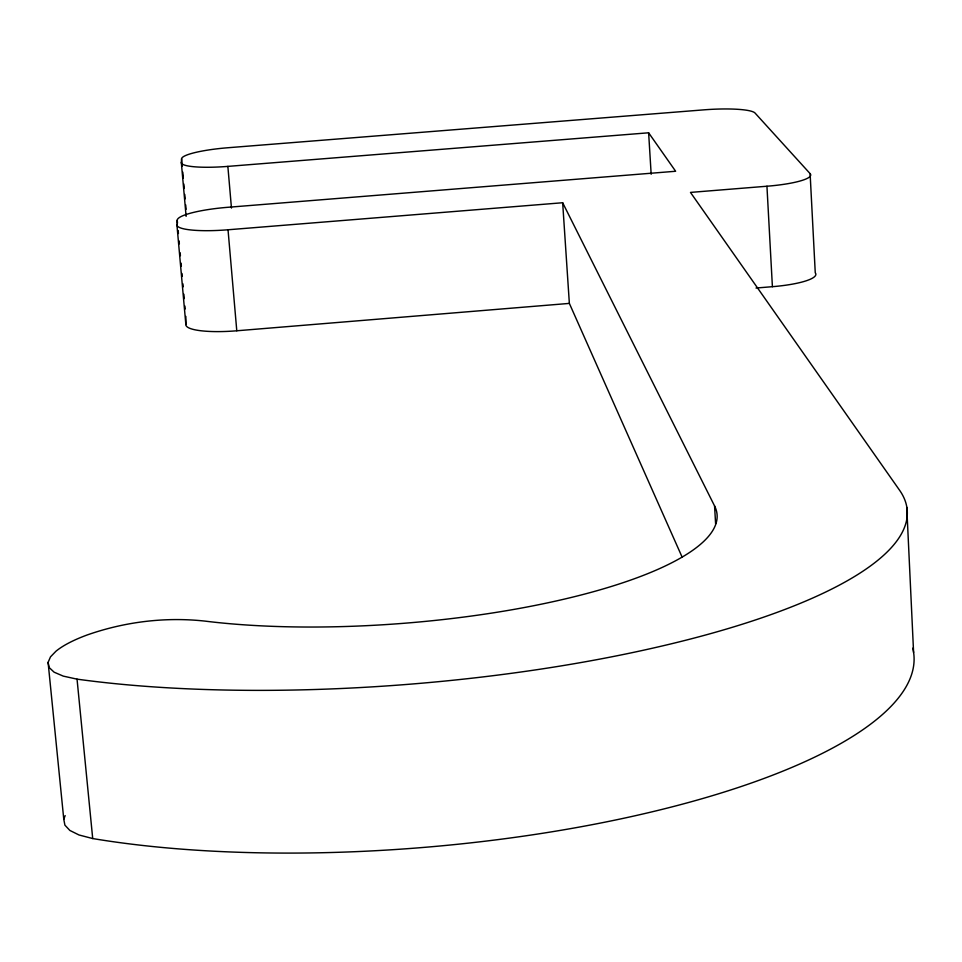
<?xml version="1.0" encoding="UTF-8"?>
<svg xmlns="http://www.w3.org/2000/svg" width="962" height="962" viewBox="0 0 962 962"><rect width="100%" height="100%" fill="white"/><g stroke="black" fill="none" stroke-linecap="round" stroke-linejoin="round"><path stroke-width="1.44" d="M682.118 557.118L569.36 303.403L236.784 330.784A50.926 10.281 -4.9 0 1 185.858 324.519L185.858 316.414M185.858 324.519L176.912 224.723L177.236 220.202A50.902 8.911 -4.7 0 1 227.97 207.287L675.637 171.26L648.628 132.792L227.862 166.39A46.633 7.48 -4.7 0 1 181.325 162.518L181.59 158.754A46.356 7.395 -4.7 0 1 227.802 147.751L703.907 109.848A45.996 7.287 -3.5 0 1 755.062 113.059L810.112 173.641L815.259 272.811A50.529 10.113 -3.2 0 1 772.402 286.688L756.012 288.035M912.758 648.172A507.251 151.9 -4.6 0 1 643.867 813.756A507.251 151.9 -4.6 0 1 92.713 838.551L79.004 834.98L69.865 830.447L64.911 825.155L63.781 819.311L65.151 815.596M63.781 819.311L48.1 662.373L50.493 656.866L55.964 651.214A133.081 37.891 -5.6 0 1 87.205 634.956C124.88 621.741 165.536 616.726 205.255 621.139A320.55 83.622 -4.5 0 0 557.9 600.589A320.55 83.622 -4.5 0 0 714.562 505.928L562.662 202.741L228.03 229.774A51.239 9.031 -4.8 0 1 176.912 224.723M810.112 173.641A50.818 8.886 -3.3 0 1 766.942 186.231L690.476 192.412L899.482 490.115A511.772 134.187 -4.5 0 1 656.541 647.282A511.772 134.187 -4.5 0 1 77.044 679.148L63.264 676.118L54.1 672.173L49.17 667.532L48.1 662.373M77.044 679.148L92.713 838.551M181.59 158.754L182.251 166.198M182.78 172.138L183.309 178.09M183.838 184.043L184.235 188.504M184.764 194.444L185.161 198.906M185.69 204.858L186.087 209.319M181.325 162.518L186.111 216.354M177.236 220.202L177.501 223.16M178.162 230.555L178.427 233.525M179.088 240.921L179.353 243.879M180.147 252.765L180.411 255.724M181.084 263.119L181.349 266.089M182.01 273.485L182.275 276.443M182.936 283.85L183.201 286.808M183.862 294.204L184.259 298.641M184.92 306.048L185.185 309.006M227.862 166.39L231.457 208.057M228.03 229.774L236.784 330.784M562.662 202.741L569.36 303.403M648.628 132.792L651.166 174.266M714.562 505.928L715.608 523.809M766.942 186.231L772.402 286.688M906.769 507.335L913.599 652.501"/></g></svg>
